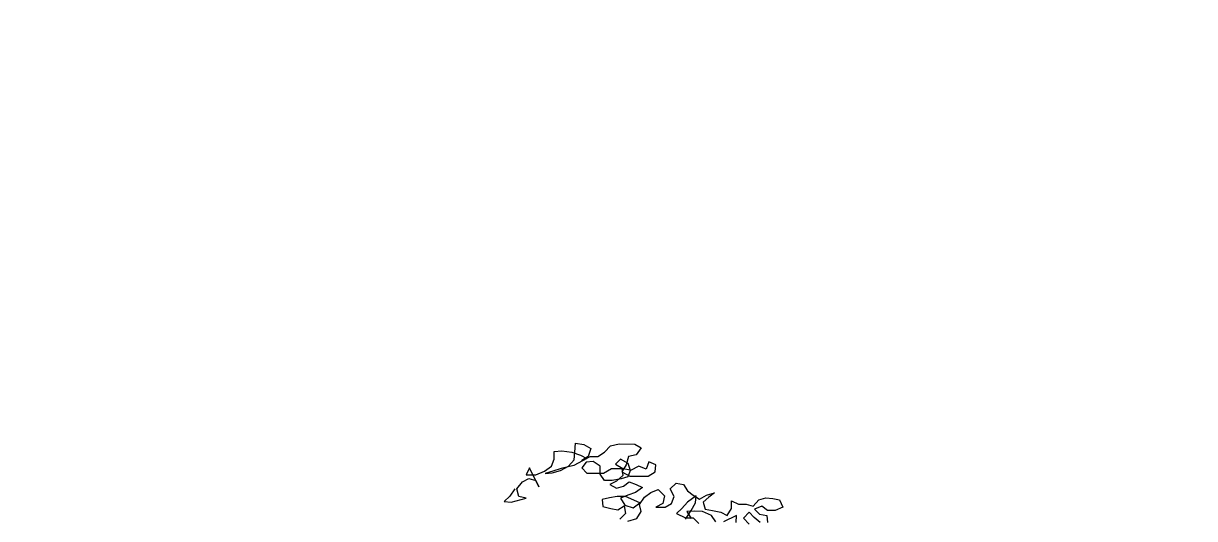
# Model space of a CAD drawing. Header units: inches. Extents: x 350994 to 353538, y 1581369 to 1583842.
# Drawn here: x 351471.36 to 351474.378, y 1583477.287 to 1583478.564 of the extents above; entities that cross this region are included whole.
import ezdxf

# ---------------------------------------------------------------- set-up
doc = ezdxf.new("R2010")
doc.units = ezdxf.units.IN
doc.header["$MEASUREMENT"] = 0
doc.linetypes.add('1', pattern=[0])
doc.layers.add('FOREST', color=96, linetype='Continuous')
doc.layers.add('TREE', color=81, linetype='1')

# ---------------------------------------------------------------- blocks, each defined once
blk = doc.blocks.new('TREE_4')
at = {"color": 94}
for points in [[(-470, 8776.1), (-493.2, 8741.5), (-519.3, 8718.4), (-487.5, 8715.4), (-418, 8732.7), (-452.7, 8741.4), (-461.4, 8776.1), (-435.3, 8807.9), (-406.4, 8822.4), (-374.6, 8813.6), (-360.2, 8784.7), (-403.5, 8871.5), (-417.9, 8839.7), (-374.6, 8839.7), (-334.1, 8857), (-302.3, 8880.1), (-290.7, 8911.9), (-290.6, 8946.6), (-255.9, 8949.4), (-209.7, 8943.6), (-169.2, 8929.1), (-140.3, 8914.6), (-201.1, 8882.9), (-258.9, 8868.5), (-296.5, 8856.9), (-331.2, 8845.4), (-299.4, 8848.3), (-261.8, 8859.8), (-224.2, 8880), (-198.1, 8908.9), (-195.2, 8943.6), (-192.3, 8984.1), (-154.7, 8978.3), (-122.9, 8960.9), (-134.5, 8923.3), (-163.5, 8906), (-125.8, 8923.3), (-91.2, 8923.3), (-59.3, 8943.5), (-33.3, 8972.4), (7.2, 8981), (79.5, 8980.9), (108.4, 8963.6), (85.2, 8931.8), (50.5, 8923.1), (38.9, 8885.6), (18.7, 8853.8), (56.2, 8833.5), (140.1, 8833.4), (171.9, 8853.6), (174.8, 8885.4), (143, 8899.9), (131.4, 8865.2), (96.7, 8879.7), (59.1, 8859.5), (47.6, 8891.3), (12.9, 8911.6), (-10.2, 8888.5), (24.4, 8868.2), (59.1, 8862.4), (47.5, 8830.6), (15.7, 8822), (-24.8, 8813.3), (-59.4, 8813.4), (-79.7, 8842.3), (-79.6, 8879.9), (-111.4, 8900.1), (-143.2, 8897.3), (-163.5, 8871.3), (-140.4, 8848.1), (-65.2, 8848.1), (-27.6, 8868.3), (18.7, 8868.2), (24.4, 8836.4), (-4.5, 8810.4), (-36.3, 8796), (-4.5, 8778.6), (27.3, 8787.3), (53.3, 8807.5), (85.1, 8795.9), (114, 8781.4), (82.2, 8758.3), (47.5, 8746.8), (12.8, 8732.3), (33, 8700.5), (70.5, 8688.9), (102.4, 8712), (35.9, 8741), (-1.7, 8741), (-36.4, 8735.3), (-71.1, 8726.6), (-68.2, 8694.8), (-30.7, 8686.1), (1.1, 8680.3), (30.1, 8697.6), (35.8, 8662.9), (9.8, 8636.9)], [(47.4, 8628.2), (87.8, 8639.7), (108.1, 8671.5), (99.5, 8703.3), (122.6, 8738), (151.6, 8758.2), (186.3, 8772.7), (215.2, 8743.7), (206.5, 8709), (174.6, 8691.7), (218, 8691.7), (246.9, 8709), (258.5, 8740.8), (241.2, 8775.5), (267.3, 8801.5), (301.9, 8795.7), (319.3, 8766.8), (345.3, 8746.5), (374.2, 8729.1), (406, 8746.4), (443.6, 8758), (417.5, 8737.7), (391.5, 8714.6), (400.1, 8682.8), (434.8, 8677), (472.4, 8668.3), (501.3, 8653.8), (521.6, 8685.6), (521.6, 8720.3), (553.4, 8705.8), (588.1, 8705.8), (619.9, 8697.1), (645.9, 8726), (677.8, 8734.6), (709.6, 8731.7), (741.4, 8725.9), (755.8, 8691.2), (721.1, 8676.8), (686.4, 8676.8), (660.4, 8697), (625.7, 8682.6), (648.8, 8659.5), (683.5, 8653.7), (686.3, 8621.9)], [(651.6, 8621.9), (625.6, 8645), (602.5, 8668.2), (576.5, 8642.2), (602.5, 8613.3)], [(541.8, 8622), (544.7, 8653.8), (483.9, 8624.9)], [(449.2, 8625), (429, 8653.9), (388.6, 8671.3), (353.9, 8674.2), (316.3, 8671.3), (336.5, 8639.5)], [(310.5, 8636.7), (336.5, 8677.1), (356.8, 8711.8), (359.7, 8743.6), (319.2, 8714.7), (293.2, 8685.8), (270, 8662.7), (310.5, 8642.4), (345.2, 8642.4), (371.2, 8616.4)]]:
    blk.add_lwpolyline(points, dxfattribs=at)

msp = doc.modelspace()

# ---------------------------------------------------------------- hatches: boundary and pattern name
at = {"layer": 'FOREST', "lineweight": 5}
h = msp.add_hatch(dxfattribs=at)
h.set_pattern_fill('ANSI31', color=96, scale=50, style=0)
h.paths.add_polyline_path([(351604.9274, 1583347.98), (351663.0036, 1583522.9504), (351611.8779, 1583545.3594), (351490.2916, 1583598.0852), (351436.5696, 1583404.4646), (351529.745, 1583373.1705)])
h.paths.add_polyline_path([(351517.5086, 1583480.1397), (351575.3657, 1583480.1397), (351575.3657, 1583465.1397), (351517.5086, 1583465.1397)], flags=24)

# ---------------------------------------------------------------- block references
at = {"layer": 'TREE', "lineweight": 5, "xscale": 0.0005632341344607994, "yscale": 0.0005632341490127146, "zscale": 0.0005632341444477617}
msp.add_blockref('TREE_4', (351472.8911, 1583472.4213), dxfattribs=at)

doc.saveas('drawing.dxf')
